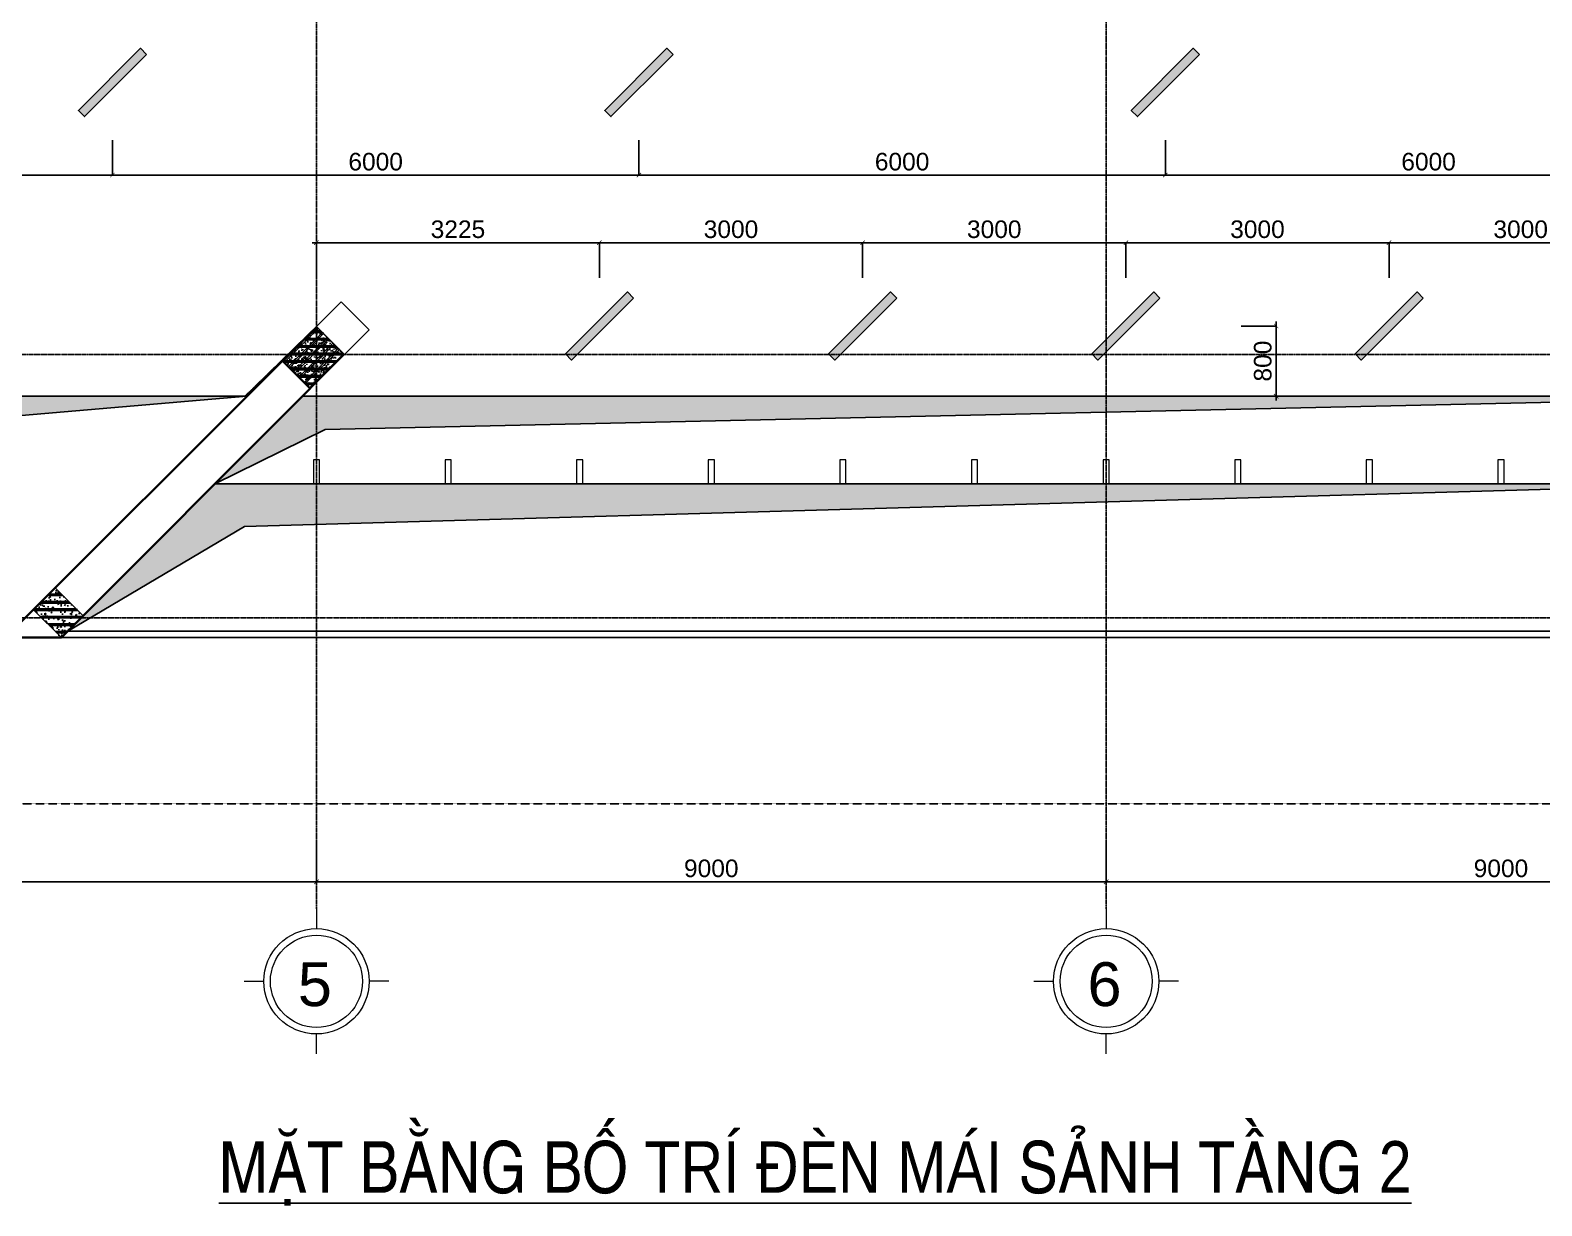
# Model space of a CAD drawing. Extents: x 134921 to 2525442, y -280073 to 23449.
# Drawn here: x 158438 to 175665, y 1359 to 14751 of the extents above; entities that cross this region are included whole.
import ezdxf
from ezdxf.enums import TextEntityAlignment as Align

# ---------------------------------------------------------------- set-up
doc = ezdxf.new("R2010")
doc.units = 0
doc.header["$PDMODE"] = 3
doc.header["$PDSIZE"] = 100
doc.linetypes.add('DASH2', pattern=[0.375, 0.25, -0.125])
doc.linetypes.add('X_GRID$0$CENTER', pattern=[2, 1.25, -0.25, 0.25, -0.25])
doc.layers.get('0').update_dxf_attribs({"linetype": 'CONTINUOUS'})
doc.layers.get('Defpoints').update_dxf_attribs({"linetype": 'CONTINUOUS'})
for name, color, linetype, lineweight in [('A - Hatch', 251, 'CONTINUOUS', 5), ('A-ARROW', 4, 'CONTINUOUS', 20), ('A-COL', 3, 'CONTINUOUS', 20), ('DIA HINH', 8, 'CONTINUOUS', 5), ('dims', 1, 'CONTINUOUS', 18), ('HACTH', 251, 'CONTINUOUS', 9), ('PLMF$0$wall', 4, 'CONTINUOUS', 35), ('TEXT', 7, 'CONTINUOUS', 5), ('X_LANDSCAPE$0$CAY', 84, 'CONTINUOUS', 5), ('XREF_LowerRoof - curtain wall$0$Xref-4th floor$0$Kinh', 5, 'CONTINUOUS', 13)]:
    doc.layers.add(name, color=color, linetype=linetype, lineweight=lineweight)
for name, color, linetype in [('CDC-BETONG', 2, 'CONTINUOUS'), ('chuyen-chi-tiet', 30, 'CONTINUOUS'), ('cot', 2, 'CONTINUOUS'), ('frame', 7, 'CONTINUOUS'), ('HBS-Text1', 2, 'CONTINUOUS'), ('PLMF$0$htch', 8, 'CONTINUOUS'), ('PLMF$0$I-DETL-PATT', 252, 'CONTINUOUS'), ('PLMF$0$X-ColumnGrid-2$0$G20-Column1', 1, 'CONTINUOUS'), ('X_GRID$0$A-GRID 1', 253, 'X_GRID$0$CENTER')]:
    doc.layers.add(name, color=color, linetype=linetype)
doc.styles.add('HBS-TitleText', font='VHARIALN_1.TTF', dxfattribs={"width": 0.75})
doc.styles.add('TEXT', font='VHARIAL_1.TTF')
doc.styles.add('TEXT1', font='VHARIAL_1.TTF', dxfattribs={"width": 0.85, "height": 200})
doc.dimstyles.new('Copy of KT-150', dxfattribs={"dimscale": 150, "dimtxt": 2, "dimasz": 0.5, "dimexe": 0, "dimexo": 0, "dimgap": 0.5, "dimtad": 1, "dimrnd": 5, "dimdsep": 46, "dimtxsty": 'TEXT', "dimblk": 'ARCHTICK', "dimcen": 0, "dimdle": 0.5, "dimclrd": 24, "dimclre": 24, "dimclrt": 7, "dimadec": 0, "dimazin": 0, "dimtfac": 0.005556, "dimtix": 1, "dimtmove": 2, "dimatfit": 3, "dimfxl": 1, "dimtolj": 1, "dimtzin": 0, "dimarcsym": 1})

# ---------------------------------------------------------------- blocks, each defined once
blk = doc.blocks.new('PLMF$0$X-ColumnGrid-2$0$C550x450')
at = {"layer": 'PLMF$0$htch', "ltscale": 5}
h = blk.add_hatch(dxfattribs=at)
h.set_pattern_fill('1BETONG2-BOP', color=256, scale=20, style=0, pattern_type=2)
h.set_pattern_definition([(50, (6684.1, 2216.99), (143.452, -12.5504), [15, -165]), (355, (6684.1, 2217), (-27.7503, 150.4384), [12, -132]), (100.4514, (6696.05, 2215.95), (115.702, 137.888), [12.748, -140.2284]), (46.1842, (6684.1, 2257), (213.448, -33.104), [22.5, -247.5]), (96.6356, (6701.88, 2254.23), (186.9325, 194.8236), [19.122, -210.3426]), (351.1842, (6684.1, 2257), (186.9324, 194.824), [18, -198]), (21, (6704.1, 2246.99), (119.3814, -80.5238), [15, -165]), (226, (6704.1, 2247), (134.3764, -73.108), [12, -132]), (71.4514, (6714.05, 2240.28), (168.0445, 64.506), [12.748, -140.2284]), (67.5, (6684.1, 2216.993), (-31.18324, 58.8749), [0, -130.4, 0, -134, 0, -132.5]), (4.5, (6684.1, 2216.99), (56.6702, 76.02064), [0, -76.4, 0, -127.4, 0, -50.5]), (327.5, (6639.5, 2216.993), (106.7645, -4.51097), [0, -50, 0, -156, 0, -207]), (317.5, (6619.5, 2216.99), (116.6372, 20.021), [0, -65, 0, -103.6, 0, -147]), (315, (6684.1, 2216.99), (60.1041, 60.1041), []), (315, (6684.1, 2241.49), (60.1041, 60.1041), [])])
h.paths.add_polyline_path([(250, 150), (-300, 150), (-300, -300), (250, -300)])
at = {"layer": 'CDC-BETONG', "ltscale": 5}
blk.add_lwpolyline([(-300, -300), (250, -300), (250, 150), (-300, 150)], close=True, dxfattribs=at)
blk = doc.blocks.new('PLMF$0$X-ColumnGrid-2$0$C3545')
at = {"layer": 'PLMF$0$htch', "ltscale": 5}
h = blk.add_hatch(dxfattribs=at)
h.set_pattern_fill('1BETONG2-BOP', color=256, scale=20, style=0, pattern_type=2)
h.set_pattern_definition([(50, (96209.34, 47291.99), (143.452, -12.5504), [15, -165]), (355, (96209.34, 47292), (-27.7503, 150.4384), [12, -132]), (100.4514, (96221.3, 47290.95), (115.702, 137.888), [12.748, -140.2284]), (46.1842, (96209.34, 47332), (213.448, -33.104), [22.5, -247.5]), (96.6356, (96227.13, 47329.23), (186.9325, 194.8236), [19.122, -210.3426]), (351.1842, (96209.34, 47332), (186.9324, 194.824), [18, -198]), (21, (96229.34, 47321.99), (119.3814, -80.5238), [15, -165]), (226, (96229.34, 47322), (134.3764, -73.108), [12, -132]), (71.4514, (96239.29, 47315.28), (168.0445, 64.506), [12.748, -140.2284]), (67.5, (96209.34, 47291.993), (-31.18324, 58.8749), [0, -130.4, 0, -134, 0, -132.5]), (4.5, (96209.34, 47291.99), (56.6702, 76.02064), [0, -76.4, 0, -127.4, 0, -50.5]), (327.5, (96164.74, 47291.993), (106.7645, -4.51097), [0, -50, 0, -156, 0, -207]), (317.5, (96144.74, 47291.99), (116.6372, 20.021), [0, -65, 0, -103.6, 0, -147]), (315, (96209.34, 47291.99), (60.1041, 60.1041), []), (315, (96209.34, 47316.49), (60.1041, 60.1041), [])])
h.paths.add_polyline_path([(89575, 45225), (89225, 45225), (89225, 44775), (89575, 44775)])
at = {"layer": 'CDC-BETONG', "ltscale": 5}
blk.add_lwpolyline([(89225, 44775), (89575, 44775), (89575, 45225), (89225, 45225)], close=True, dxfattribs=at)
blk = doc.blocks.new('trujc')
at = {"layer": 'A-ARROW'}
blk.add_circle((762517, 1254561), 1050, dxfattribs=at)
at = {"layer": 'dims'}
for p, q in [((762517, 1256211), (762517, 1255761)), ((760867, 1254561), (761317, 1254561)), ((764167, 1254561), (763717, 1254561)), ((762517, 1252911), (762517, 1253361))]:
    blk.add_line(p, q, dxfattribs=at)
blk.add_circle((762517, 1254561), 1200, dxfattribs=at)
blk = doc.blocks.new('dendai')
at = {"layer": 'Defpoints'}
blk.add_lwpolyline([(742, 672), (672, 742), (-35, 35), (35, -35)], close=True, dxfattribs=at)
blk = doc.blocks.new('_ArchTick')
at = {"color": 0, "linetype": 'ByBlock', "const_width": 0.15}
blk.add_lwpolyline([(-0.5, -0.5), (0.5, 0.5)], dxfattribs=at)
blk = doc.blocks.new('*D10')
at = {"layer": 'Defpoints', "color": 0, "transparency": 16777216}
for p in [(172002, 11382), (172638, 11382), (172002, 10582)]:
    blk.add_point(p, dxfattribs=at)
at = {"layer": 'DIA HINH', "color": 24, "lineweight": -2, "transparency": 16777216}
for p, q in [((172238, 11382), (172638, 11382)), ((172638, 10532), (172638, 11432)), ((172238, 10582), (172638, 10582))]:
    blk.add_line(p, q, dxfattribs=at)
at = {"layer": 'DIA HINH', "color": 24, "lineweight": -2, "transparency": 16777216, "xscale": 50, "yscale": 50, "zscale": 50}
for p, rotation in [((172638, 11382), 90), ((172638, 10582), 270)]:
    blk.add_blockref('_ArchTick', p, dxfattribs=dict(at, rotation=rotation))
at = {"layer": 'DIA HINH', "color": 7, "transparency": 16777216, "insert": (172486, 10982), "char_height": 200, "attachment_point": 5, "rotation": 90, "style": 'TEXT'}
blk.add_mtext('\\A1;800', dxfattribs=at)
blk = doc.blocks.new('*D12')
at = {"layer": 'Defpoints', "color": 0, "transparency": 16777216}
for p in [(153375, 14157), (159375, 14157), (159375, 13101)]:
    blk.add_point(p, dxfattribs=at)
at = {"layer": 'DIA HINH', "color": 24, "lineweight": -2, "transparency": 16777216}
for p, q in [((153375, 13501), (153375, 13101)), ((159375, 13501), (159375, 13101)), ((153325, 13101), (159425, 13101))]:
    blk.add_line(p, q, dxfattribs=at)
at = {"layer": 'DIA HINH', "color": 24, "lineweight": -2, "transparency": 16777216, "xscale": 50, "yscale": 50, "zscale": 50, "rotation": 180}
blk.add_blockref('_ArchTick', (153375, 13101), dxfattribs=at)
at = {"layer": 'DIA HINH', "color": 24, "lineweight": -2, "transparency": 16777216, "xscale": 50, "yscale": 50, "zscale": 50}
blk.add_blockref('_ArchTick', (159375, 13101), dxfattribs=at)
at = {"layer": 'DIA HINH', "color": 7, "transparency": 16777216, "insert": (156375, 13253), "char_height": 200, "attachment_point": 5, "style": 'TEXT'}
blk.add_mtext('\\A1;6000', dxfattribs=at)
blk = doc.blocks.new('*D13')
at = {"layer": 'Defpoints', "color": 0, "transparency": 16777216}
for p in [(159375, 14157), (165375, 14157), (165375, 13101)]:
    blk.add_point(p, dxfattribs=at)
at = {"layer": 'DIA HINH', "color": 24, "lineweight": -2, "transparency": 16777216}
for p, q in [((159375, 13501), (159375, 13101)), ((165375, 13501), (165375, 13101)), ((159325, 13101), (165425, 13101))]:
    blk.add_line(p, q, dxfattribs=at)
at = {"layer": 'DIA HINH', "color": 24, "lineweight": -2, "transparency": 16777216, "xscale": 50, "yscale": 50, "zscale": 50, "rotation": 180}
blk.add_blockref('_ArchTick', (159375, 13101), dxfattribs=at)
at = {"layer": 'DIA HINH', "color": 24, "lineweight": -2, "transparency": 16777216, "xscale": 50, "yscale": 50, "zscale": 50}
blk.add_blockref('_ArchTick', (165375, 13101), dxfattribs=at)
at = {"layer": 'DIA HINH', "color": 7, "transparency": 16777216, "insert": (162375, 13253), "char_height": 200, "attachment_point": 5, "style": 'TEXT'}
blk.add_mtext('\\A1;6000', dxfattribs=at)
blk = doc.blocks.new('*D14')
at = {"layer": 'Defpoints', "color": 0, "transparency": 16777216}
for p in [(165375, 14157), (171375, 14157), (171375, 13101)]:
    blk.add_point(p, dxfattribs=at)
at = {"layer": 'DIA HINH', "color": 24, "lineweight": -2, "transparency": 16777216}
for p, q in [((165375, 13501), (165375, 13101)), ((171375, 13501), (171375, 13101)), ((165325, 13101), (171425, 13101))]:
    blk.add_line(p, q, dxfattribs=at)
at = {"layer": 'DIA HINH', "color": 24, "lineweight": -2, "transparency": 16777216, "xscale": 50, "yscale": 50, "zscale": 50, "rotation": 180}
blk.add_blockref('_ArchTick', (165375, 13101), dxfattribs=at)
at = {"layer": 'DIA HINH', "color": 24, "lineweight": -2, "transparency": 16777216, "xscale": 50, "yscale": 50, "zscale": 50}
blk.add_blockref('_ArchTick', (171375, 13101), dxfattribs=at)
at = {"layer": 'DIA HINH', "color": 7, "transparency": 16777216, "insert": (168375, 13253), "char_height": 200, "attachment_point": 5, "style": 'TEXT'}
blk.add_mtext('\\A1;6000', dxfattribs=at)
blk = doc.blocks.new('*D15')
at = {"layer": 'Defpoints', "color": 0, "transparency": 16777216}
for p in [(171375, 14157), (177375, 14157), (177375, 13101)]:
    blk.add_point(p, dxfattribs=at)
at = {"layer": 'DIA HINH', "color": 24, "lineweight": -2, "transparency": 16777216}
for p, q in [((171375, 13501), (171375, 13101)), ((177375, 13501), (177375, 13101)), ((171325, 13101), (177425, 13101))]:
    blk.add_line(p, q, dxfattribs=at)
at = {"layer": 'DIA HINH', "color": 24, "lineweight": -2, "transparency": 16777216, "xscale": 50, "yscale": 50, "zscale": 50, "rotation": 180}
blk.add_blockref('_ArchTick', (171375, 13101), dxfattribs=at)
at = {"layer": 'DIA HINH', "color": 24, "lineweight": -2, "transparency": 16777216, "xscale": 50, "yscale": 50, "zscale": 50}
blk.add_blockref('_ArchTick', (177375, 13101), dxfattribs=at)
at = {"layer": 'DIA HINH', "color": 7, "transparency": 16777216, "insert": (174375, 13253), "char_height": 200, "attachment_point": 5, "style": 'TEXT'}
blk.add_mtext('\\A1;6000', dxfattribs=at)
blk = doc.blocks.new('*D19')
at = {"layer": 'Defpoints', "color": 0, "transparency": 16777216}
for p in [(167925, 12331), (164925, 11382), (167925, 11382)]:
    blk.add_point(p, dxfattribs=at)
at = {"layer": 'DIA HINH', "color": 24, "lineweight": -2, "transparency": 16777216}
for p, q in [((164875, 12331), (167975, 12331)), ((164925, 11931), (164925, 12331)), ((167925, 11931), (167925, 12331))]:
    blk.add_line(p, q, dxfattribs=at)
at = {"layer": 'DIA HINH', "color": 24, "lineweight": -2, "transparency": 16777216, "xscale": 50, "yscale": 50, "zscale": 50, "rotation": 180}
blk.add_blockref('_ArchTick', (164925, 12331), dxfattribs=at)
at = {"layer": 'DIA HINH', "color": 24, "lineweight": -2, "transparency": 16777216, "xscale": 50, "yscale": 50, "zscale": 50}
blk.add_blockref('_ArchTick', (167925, 12331), dxfattribs=at)
at = {"layer": 'DIA HINH', "color": 7, "transparency": 16777216, "insert": (166425, 12483), "char_height": 200, "attachment_point": 5, "style": 'TEXT'}
blk.add_mtext('\\A1;3000', dxfattribs=at)
blk = doc.blocks.new('*D20')
at = {"layer": 'Defpoints', "color": 0, "transparency": 16777216}
for p in [(170925, 12331), (167925, 11382), (170925, 11382)]:
    blk.add_point(p, dxfattribs=at)
at = {"layer": 'DIA HINH', "color": 24, "lineweight": -2, "transparency": 16777216}
for p, q in [((167875, 12331), (170975, 12331)), ((167925, 11931), (167925, 12331)), ((170925, 11931), (170925, 12331))]:
    blk.add_line(p, q, dxfattribs=at)
at = {"layer": 'DIA HINH', "color": 24, "lineweight": -2, "transparency": 16777216, "xscale": 50, "yscale": 50, "zscale": 50, "rotation": 180}
blk.add_blockref('_ArchTick', (167925, 12331), dxfattribs=at)
at = {"layer": 'DIA HINH', "color": 24, "lineweight": -2, "transparency": 16777216, "xscale": 50, "yscale": 50, "zscale": 50}
blk.add_blockref('_ArchTick', (170925, 12331), dxfattribs=at)
at = {"layer": 'DIA HINH', "color": 7, "transparency": 16777216, "insert": (169425, 12483), "char_height": 200, "attachment_point": 5, "style": 'TEXT'}
blk.add_mtext('\\A1;3000', dxfattribs=at)
blk = doc.blocks.new('*D21')
at = {"layer": 'Defpoints', "color": 0, "transparency": 16777216}
for p in [(173925, 12331), (170925, 11382), (173925, 11382)]:
    blk.add_point(p, dxfattribs=at)
at = {"layer": 'DIA HINH', "color": 24, "lineweight": -2, "transparency": 16777216}
for p, q in [((170875, 12331), (173975, 12331)), ((170925, 11931), (170925, 12331)), ((173925, 11931), (173925, 12331))]:
    blk.add_line(p, q, dxfattribs=at)
at = {"layer": 'DIA HINH', "color": 24, "lineweight": -2, "transparency": 16777216, "xscale": 50, "yscale": 50, "zscale": 50, "rotation": 180}
blk.add_blockref('_ArchTick', (170925, 12331), dxfattribs=at)
at = {"layer": 'DIA HINH', "color": 24, "lineweight": -2, "transparency": 16777216, "xscale": 50, "yscale": 50, "zscale": 50}
blk.add_blockref('_ArchTick', (173925, 12331), dxfattribs=at)
at = {"layer": 'DIA HINH', "color": 7, "transparency": 16777216, "insert": (172425, 12483), "char_height": 200, "attachment_point": 5, "style": 'TEXT'}
blk.add_mtext('\\A1;3000', dxfattribs=at)
blk = doc.blocks.new('*D22')
at = {"layer": 'Defpoints', "color": 0, "transparency": 16777216}
for p in [(176925, 12331), (173925, 11382), (176925, 11382)]:
    blk.add_point(p, dxfattribs=at)
at = {"layer": 'DIA HINH', "color": 24, "lineweight": -2, "transparency": 16777216}
for p, q in [((173875, 12331), (176975, 12331)), ((173925, 11931), (173925, 12331)), ((176925, 11931), (176925, 12331))]:
    blk.add_line(p, q, dxfattribs=at)
at = {"layer": 'DIA HINH', "color": 24, "lineweight": -2, "transparency": 16777216, "xscale": 50, "yscale": 50, "zscale": 50, "rotation": 180}
blk.add_blockref('_ArchTick', (173925, 12331), dxfattribs=at)
at = {"layer": 'DIA HINH', "color": 24, "lineweight": -2, "transparency": 16777216, "xscale": 50, "yscale": 50, "zscale": 50}
blk.add_blockref('_ArchTick', (176925, 12331), dxfattribs=at)
at = {"layer": 'DIA HINH', "color": 7, "transparency": 16777216, "insert": (175425, 12483), "char_height": 200, "attachment_point": 5, "style": 'TEXT'}
blk.add_mtext('\\A1;3000', dxfattribs=at)
blk = doc.blocks.new('*D23')
at = {"layer": 'Defpoints', "color": 0, "transparency": 16777216}
for p in [(161700, 12331), (161700, 11731), (164925, 11731)]:
    blk.add_point(p, dxfattribs=at)
at = {"layer": 'DIA HINH', "color": 24, "lineweight": -2, "transparency": 16777216}
for p, q in [((164975, 12331), (161650, 12331)), ((161700, 11931), (161700, 12331)), ((164925, 11931), (164925, 12331))]:
    blk.add_line(p, q, dxfattribs=at)
at = {"layer": 'DIA HINH', "color": 24, "lineweight": -2, "transparency": 16777216, "xscale": 50, "yscale": 50, "zscale": 50, "rotation": 180}
blk.add_blockref('_ArchTick', (161700, 12331), dxfattribs=at)
at = {"layer": 'DIA HINH', "color": 24, "lineweight": -2, "transparency": 16777216, "xscale": 50, "yscale": 50, "zscale": 50}
blk.add_blockref('_ArchTick', (164925, 12331), dxfattribs=at)
at = {"layer": 'DIA HINH', "color": 7, "transparency": 16777216, "insert": (163313, 12483), "char_height": 200, "attachment_point": 5, "style": 'TEXT'}
blk.add_mtext('\\A1;3225', dxfattribs=at)
blk = doc.blocks.new('*D25')
at = {"layer": 'Defpoints', "color": 0, "transparency": 16777216}
for p in [(152700, 5937), (161700, 5937), (161700, 5050)]:
    blk.add_point(p, dxfattribs=at)
at = {"layer": 'DIA HINH', "color": 24, "lineweight": -2, "transparency": 16777216}
for p, q in [((152700, 5450), (152700, 5050)), ((161700, 5450), (161700, 5050)), ((152650, 5050), (161750, 5050))]:
    blk.add_line(p, q, dxfattribs=at)
at = {"layer": 'DIA HINH', "color": 24, "lineweight": -2, "transparency": 16777216, "xscale": 50, "yscale": 50, "zscale": 50, "rotation": 180}
blk.add_blockref('_ArchTick', (152700, 5050), dxfattribs=at)
at = {"layer": 'DIA HINH', "color": 24, "lineweight": -2, "transparency": 16777216, "xscale": 50, "yscale": 50, "zscale": 50}
blk.add_blockref('_ArchTick', (161700, 5050), dxfattribs=at)
at = {"layer": 'DIA HINH', "color": 7, "transparency": 16777216, "insert": (157200, 5202), "char_height": 200, "attachment_point": 5, "style": 'TEXT'}
blk.add_mtext('\\A1;9000', dxfattribs=at)
blk = doc.blocks.new('*D26')
at = {"layer": 'Defpoints', "color": 0, "transparency": 16777216}
for p in [(161700, 5937), (170700, 5937), (170700, 5050)]:
    blk.add_point(p, dxfattribs=at)
at = {"layer": 'DIA HINH', "color": 24, "lineweight": -2, "transparency": 16777216}
for p, q in [((161700, 5450), (161700, 5050)), ((170700, 5450), (170700, 5050)), ((161650, 5050), (170750, 5050))]:
    blk.add_line(p, q, dxfattribs=at)
at = {"layer": 'DIA HINH', "color": 24, "lineweight": -2, "transparency": 16777216, "xscale": 50, "yscale": 50, "zscale": 50, "rotation": 180}
blk.add_blockref('_ArchTick', (161700, 5050), dxfattribs=at)
at = {"layer": 'DIA HINH', "color": 24, "lineweight": -2, "transparency": 16777216, "xscale": 50, "yscale": 50, "zscale": 50}
blk.add_blockref('_ArchTick', (170700, 5050), dxfattribs=at)
at = {"layer": 'DIA HINH', "color": 7, "transparency": 16777216, "insert": (166200, 5202), "char_height": 200, "attachment_point": 5, "style": 'TEXT'}
blk.add_mtext('\\A1;9000', dxfattribs=at)
blk = doc.blocks.new('*D27')
at = {"layer": 'Defpoints', "color": 0, "transparency": 16777216}
for p in [(170700, 5937), (179700, 5937), (179700, 5050)]:
    blk.add_point(p, dxfattribs=at)
at = {"layer": 'DIA HINH', "color": 24, "lineweight": -2, "transparency": 16777216}
for p, q in [((170700, 5450), (170700, 5050)), ((179700, 5450), (179700, 5050)), ((170650, 5050), (179750, 5050))]:
    blk.add_line(p, q, dxfattribs=at)
at = {"layer": 'DIA HINH', "color": 24, "lineweight": -2, "transparency": 16777216, "xscale": 50, "yscale": 50, "zscale": 50, "rotation": 180}
blk.add_blockref('_ArchTick', (170700, 5050), dxfattribs=at)
at = {"layer": 'DIA HINH', "color": 24, "lineweight": -2, "transparency": 16777216, "xscale": 50, "yscale": 50, "zscale": 50}
blk.add_blockref('_ArchTick', (179700, 5050), dxfattribs=at)
at = {"layer": 'DIA HINH', "color": 7, "transparency": 16777216, "insert": (175200, 5202), "char_height": 200, "attachment_point": 5, "style": 'TEXT'}
blk.add_mtext('\\A1;9000', dxfattribs=at)

msp = doc.modelspace()

# ---------------------------------------------------------------- hatches: boundary and pattern name
at = {"layer": 'A - Hatch'}
h = msp.add_hatch(dxfattribs=at)
h.set_pattern_fill('BTCT-1', color=8, scale=20)
h.set_pattern_definition([(50, (-108343.4, -69862.3), (143.452037, -12.550427), [15, -165]), (355, (-108343.4, -69862.3), (-27.75027, 150.43843), [12, -132]), (100.4514, (-108331.45, -69863.35), (115.701876, 137.88791), [12.74804, -140.22842]), (46.1842, (-108343.4, -69822.3), (213.44821, -33.1038), [22.5, -247.5]), (96.6356, (-108325.62, -69825.06), (186.93254, 194.82357), [19.12206, -210.3426]), (351.1842, (-108343.4, -69822.3), (186.93239, 194.82372), [18, -198]), (21, (-108323.4, -69832.3), (119.38141, -80.52378), [15, -165]), (326, (-108323.4, -69832.3), (48.66307, 145.03001), [12, -132]), (71.4514, (-108313.45, -69839.01), (168.044526, 64.5061), [12.74804, -140.22842]), (37.5, (-108343.4, -69862.303), (2.431971, 66.578771), [0, -130.4, 0, -134, 0, -132.5]), (7.5, (-108343.4, -69862.3), (52.613907, 78.882342), [0, -76.4, 0, -127.4, 0, -50.5]), (327.5, (-108388, -69862.303), (106.764487, -4.510974), [0, -50, 0, -156, 0, -207]), (317.5, (-108408, -69862.3), (116.637234, 20.020996), [0, -65, 0, -103.6, 0, -147]), (45, (-108343.4, -69862.3), (-60.104076, 60.104076), []), (45, (-108343.4, -69837.8), (-60.104076, 60.104076), [])])
h.paths.add_polyline_path([(161700.476, 11375.214), (161311.568, 10986.305), (161629.766, 10668.107), (162018.674, 11057.016)])
at = {"layer": 'HACTH'}
h = msp.add_hatch(dxfattribs=at)
h.set_pattern_fill('DOTS', color=256, scale=5)
h.paths.add_polyline_path([(159764.385, 14475.214), (159693.674, 14545.925), (158986.568, 13838.818), (159057.278, 13768.107)])
h.paths.add_polyline_path([(165314.386, 11700.214), (165243.675, 11770.925), (164536.568, 11063.818), (164607.279, 10993.107)])
h.paths.add_polyline_path([(165764.385, 14475.214), (165693.674, 14545.925), (164986.568, 13838.818), (165057.278, 13768.107)])
h.paths.add_polyline_path([(168314.386, 11700.214), (168243.675, 11770.925), (167536.568, 11063.818), (167607.279, 10993.107)])
h.paths.add_polyline_path([(171314.386, 11700.214), (171243.675, 11770.925), (170536.568, 11063.818), (170607.279, 10993.107)])
h.paths.add_polyline_path([(171764.385, 14475.214), (171693.674, 14545.925), (170986.568, 13838.818), (171057.278, 13768.107)])
h.paths.add_polyline_path([(174314.386, 11700.214), (174243.675, 11770.925), (173536.568, 11063.818), (173607.279, 10993.107)])
h.paths.add_polyline_path([(177314.386, 11700.214), (177243.675, 11770.925), (176536.568, 11063.818), (176607.279, 10993.107)])
h.paths.add_polyline_path([(177764.385, 14475.214), (177693.674, 14545.925), (176986.568, 13838.818), (177057.278, 13768.107)])
h.paths.add_polyline_path([(183764.385, 14475.214), (183693.674, 14545.925), (182986.568, 13838.818), (183057.278, 13768.107)])
h = msp.add_hatch(color=256, dxfattribs=at)
h.dxf.hatch_style = 1
h.paths.add_polyline_path([(152925.476, 8082.317), (152925.476, 10582.016), (160907.279, 10582.016), (153683.596, 9964.952)])
h = msp.add_hatch(color=256, dxfattribs=at)
h.dxf.hatch_style = 1
h.paths.add_polyline_path([(160543.976, 9582.317), (161543.675, 10582.016), (178907.279, 10582.016), (161801.361, 10201.367)])
h = msp.add_hatch(color=256, dxfattribs=at)
h.dxf.hatch_style = 1
h.paths.add_polyline_path([(158868.675, 7907.016), (160880.049, 9099.569), (177907.58, 9582.317), (160543.976, 9582.317)])

# ---------------------------------------------------------------- linework, layer by layer
at = {"layer": 'A-COL'}
msp.add_lwpolyline([(161700.477, 11375.214), (161983.319, 11658.057), (162301.516, 11339.86), (162018.675, 11057.016)], close=True, dxfattribs=at)
at = {"layer": 'chuyen-chi-tiet', "linetype": 'DASH2', "ltscale": 5}
msp.add_lwpolyline([(151075.269, 19397.17), (186857.191, 19397.17, -0.414213562), (187357.191, 18897.17), (187357.191, 6437.394, -0.414213562), (186857.191, 5937.394), (151075.269, 5937.394, -0.414213562), (150575.269, 6437.394), (150575.269, 18897.17, -0.414213562)], format="xyb", close=True, dxfattribs=at)
at = {"layer": 'cot', "ltscale": 5}
msp.add_lwpolyline([(161629.766, 10668.107), (162018.674, 11057.016), (161700.476, 11375.214), (161311.568, 10986.305)], close=True, dxfattribs=at)
at = {"layer": 'PLMF$0$I-DETL-PATT'}
for p, q in [((148249.811, 7832.016), (182875.476, 7832.016)), ((158793.675, 7907.016), (176232.28, 7907.016))]:
    msp.add_line(p, q, dxfattribs=at)
at = {"layer": 'PLMF$0$I-DETL-PATT', "linetype": 'ByBlock'}
for points in [[(152925.476, 8082.317), (152925.476, 10582.016), (160907.279, 10582.016), (153683.596, 9964.952)], [(160543.976, 9582.317), (161543.675, 10582.016), (178907.279, 10582.016), (161801.361, 10201.367)]]:
    msp.add_lwpolyline(points, close=True, dxfattribs=at)
msp.add_lwpolyline([(158868.675, 7907.016), (160880.049, 9099.569), (177907.58, 9582.317), (160543.976, 9582.317), (158868.675, 7907.016)], dxfattribs=at)
at = {"layer": 'PLMF$0$wall'}
msp.add_lwpolyline([(158157.279, 7832.016), (161311.568, 10986.305), (161629.766, 10668.107), (158793.675, 7832.016), (158157.279, 7832.016)], dxfattribs=at)
at = {"layer": 'TEXT', "ltscale": 400}
for p, q in [((152925.476, 10582.016), (160907.279, 10582.016)), ((161543.675, 10582.016), (178907.279, 10582.016))]:
    msp.add_line(p, q, dxfattribs=at)
msp.add_lwpolyline([(160907.279, 10582.016), (161700.472, 11375.21), (162018.675, 11057.016), (161543.675, 10582.016)], dxfattribs=at)
at = {"layer": 'X_GRID$0$A-GRID 1', "ltscale": 10}
for p, q in [((161700.476, 20224.377), (161700.476, 4741.145)), ((170700.476, 20224.377), (170700.476, 4741.145)), ((192015.336, 11057.016), (148666.968, 11057.016)), ((192015.336, 8057.016), (148666.968, 8057.016))]:
    msp.add_line(p, q, dxfattribs=at)
at = {"layer": 'X_GRID$0$A-GRID 1'}
msp.add_line((161700.476, 11375.214), (162018.675, 11057.016), dxfattribs=at)
msp.add_lwpolyline([(160886.065, 10582.016), (161700.476, 11375.214), (162018.674, 11057.016)], dxfattribs=at)
at = {"layer": 'XREF_LowerRoof - curtain wall$0$Xref-4th floor$0$Kinh'}
msp.add_lwpolyline([(176665.476, 9582.317), (175235.476, 9582.317), (175235.476, 9857.016), (175165.476, 9857.016), (175165.476, 9582.317), (173735.476, 9582.317), (173735.476, 9857.016), (173665.476, 9857.016), (173665.476, 9582.317), (172235.476, 9582.317), (172235.476, 9857.016), (172165.476, 9857.016), (172165.476, 9582.317), (170735.476, 9582.317), (170735.476, 9857.016), (170665.476, 9857.016), (170665.476, 9582.317), (169235.476, 9582.317), (169235.476, 9857.016), (169165.476, 9857.016), (169165.476, 9582.317), (167735.476, 9582.317), (167735.476, 9857.016), (167665.476, 9857.016), (167665.476, 9582.317), (166235.476, 9582.317), (166235.476, 9857.016), (166165.476, 9857.016), (166165.476, 9582.317), (164735.476, 9582.317), (164735.476, 9857.016), (164665.476, 9857.016), (164665.476, 9582.317), (163235.476, 9582.317), (163235.476, 9857.016), (163165.476, 9857.016), (163165.476, 9582.317), (161735.476, 9582.317), (161735.476, 9857.016), (161665.476, 9857.016), (161665.476, 9582.317), (160543.976, 9582.317)], dxfattribs=at)

# ---------------------------------------------------------------- block references
at = {"rotation": 45.00000930924046}
msp.add_blockref('PLMF$0$X-ColumnGrid-2$0$C550x450', (161629.766, 11092.371), dxfattribs=at)
at = {"layer": 'DIA HINH'}
for p in [(159021.923, 13803.463), (165021.923, 13803.463), (171021.923, 13803.463), (164571.924, 11028.463), (167571.924, 11028.463), (170571.924, 11028.463), (173571.924, 11028.463)]:
    msp.add_blockref('dendai', p, dxfattribs=at)
at = {"layer": 'PLMF$0$X-ColumnGrid-2$0$G20-Column1', "rotation": 45.00000930917275}
msp.add_blockref('PLMF$0$X-ColumnGrid-2$0$C3545', (127362.622, -86920.47), dxfattribs=at)
at = {"layer": 'X_LANDSCAPE$0$CAY', "xscale": 0.5, "yscale": 0.5, "zscale": 0.5}
for p in [(-219557.897, -623364.427), (-210557.897, -623364.427)]:
    msp.add_blockref('trujc', p, dxfattribs=at)

# ---------------------------------------------------------------- texts
at = {"layer": 'frame', "color": 6, "ltscale": 2, "style": 'TEXT1'}
for s, p in [('6', (170488, 3633.835)), ('5', (161488, 3633.835))]:
    msp.add_text(s, height=500, dxfattribs=at).set_placement(p)
at = {"layer": 'HBS-Text1', "style": 'HBS-TitleText'}
msp.add_text('%%UMÆt b»ng bè trÝ ®Ìn m¸i s¶nh tÇng 2', height=588, dxfattribs=at).set_placement((167384.365, 1800.675), align=Align.MIDDLE_CENTER)

# ---------------------------------------------------------------- dimensions: what is measured, and where the dimension line sits
at = {"layer": 'DIA HINH'}
for base, p1, p2, picture, middle in [((159375.476, 13100.601), (153375.476, 14157.016), (159375.476, 14157.016), '*D12', (156375.476, 13252.716)), ((165375.476, 13100.601), (159375.476, 14157.016), (165375.476, 14157.016), '*D13', (162375.476, 13252.716)), ((171375.476, 13100.601), (165375.476, 14157.016), (171375.476, 14157.016), '*D14', (168375.476, 13252.716)), ((177375.476, 13100.601), (171375.476, 14157.016), (177375.476, 14157.016), '*D15', (174375.476, 13252.716)), ((161700.476, 12331.07), (164925.477, 11731.07), (161700.476, 11731.07), '*D23', (163312.977, 12483.253)), ((167925.477, 12331.07), (164925.477, 11382.016), (167925.477, 11382.016), '*D19', (166425.477, 12483.253)), ((170925.477, 12331.07), (167925.477, 11382.016), (170925.477, 11382.016), '*D20', (169425.477, 12483.253)), ((173925.477, 12331.07), (170925.477, 11382.016), (173925.477, 11382.016), '*D21', (172425.477, 12483.253)), ((176925.477, 12331.07), (173925.477, 11382.016), (176925.477, 11382.016), '*D22', (175425.477, 12483.253)), ((161700.476, 5050.14), (152700.476, 5937.394), (161700.476, 5937.394), '*D25', (157200.476, 5202.254)), ((170700.476, 5050.14), (161700.476, 5937.394), (170700.476, 5937.394), '*D26', (166200.476, 5202.254)), ((179700.476, 5050.14), (170700.476, 5937.394), (179700.476, 5937.394), '*D27', (175200.476, 5202.254))]:
    dim = msp.add_linear_dim(base=base, p1=p1, p2=p2, dimstyle='Copy of KT-150', override={"dimscale": 100, "dimfxl": 4, "dimfxlon": 1}, dxfattribs=at)
    dim.commit()
    dim.dimension.update_dxf_attribs({"geometry": picture, "text_midpoint": middle})
dim = msp.add_linear_dim(base=(172637.641, 11382.016), p1=(172001.937, 10582.016), p2=(172001.937, 11382.016), angle=90, dimstyle='Copy of KT-150', override={"dimscale": 100, "dimfxl": 4, "dimfxlon": 1}, dxfattribs=at)
dim.commit()
dim.dimension.update_dxf_attribs({"geometry": '*D10', "text_midpoint": (172485.526, 10982.016)})

doc.saveas('drawing.dxf')
